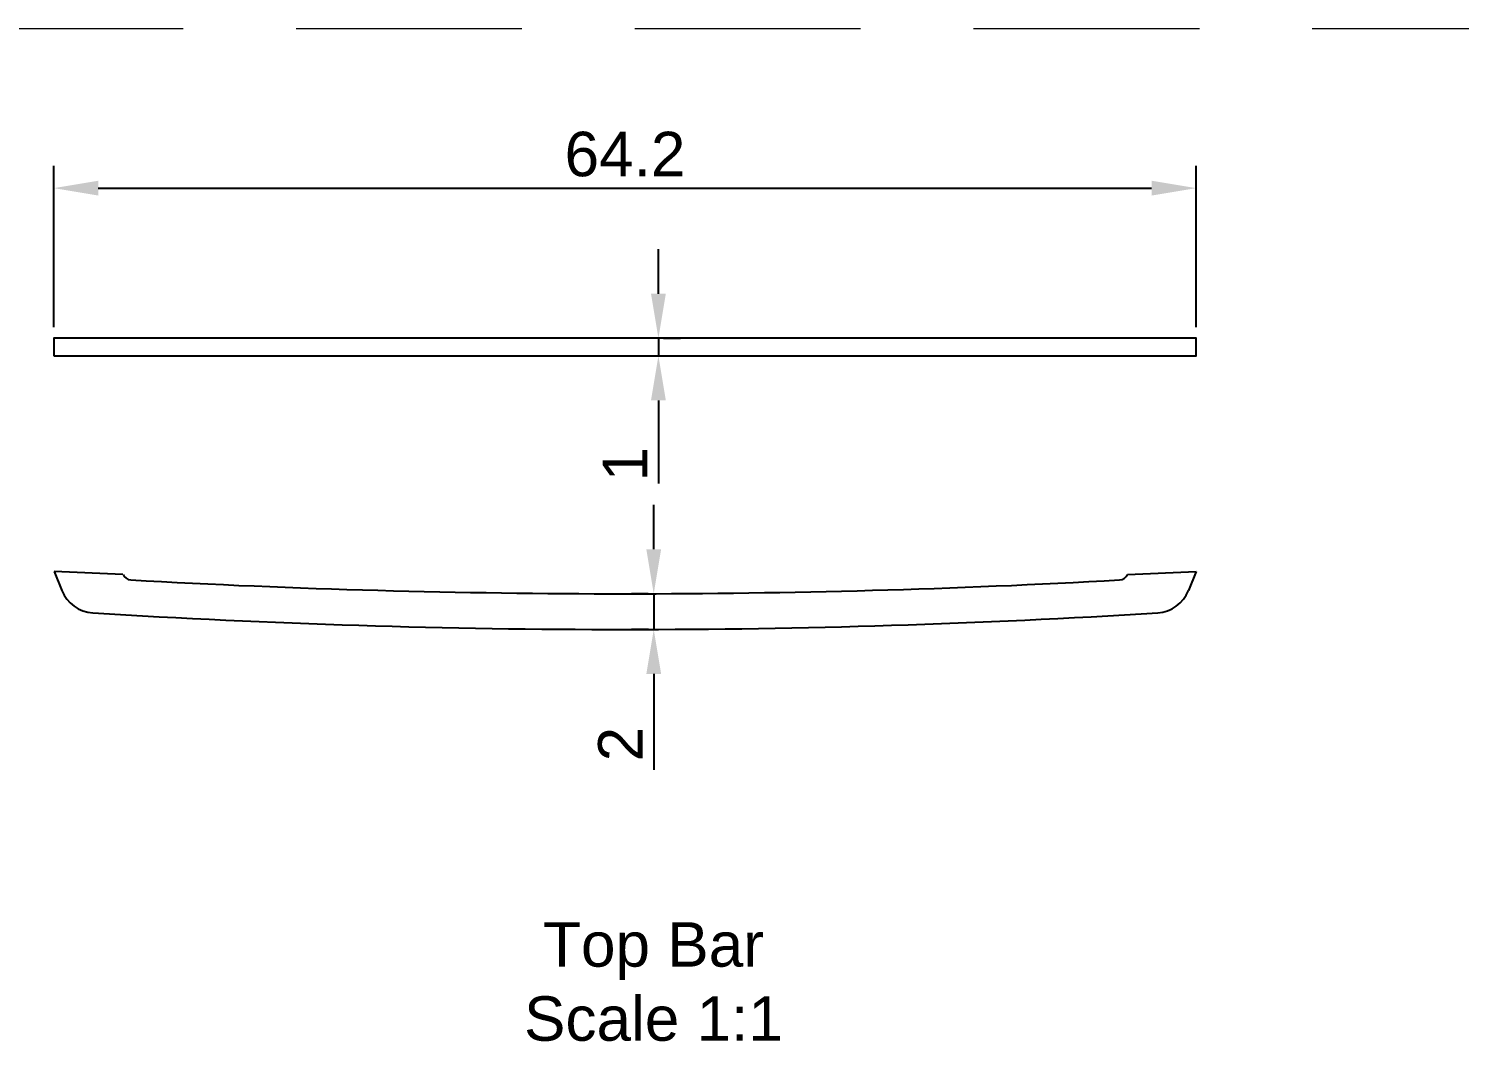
# Model space of a CAD drawing. Header units: millimetres. Extents: x 1448 to 2566, y 1057 to 1416.
# Drawn here: x 2207.8 to 2288.2, y 1267.1 to 1324.1 of the extents above; entities that cross this region are included whole.
import ezdxf

# ---------------------------------------------------------------- set-up
doc = ezdxf.new("R2010")
doc.units = ezdxf.units.MM
doc.linetypes.add('HIDDEN', pattern=[9.525, 6.35, -3.175])
doc.layers.add('Dimension', color=3, linetype='Continuous')
doc.layers.add('绘图层', color=7, linetype='Continuous', lineweight=15)
doc.styles.get("Standard").update_dxf_attribs({"font": 'arial.ttf'})
doc.styles.add('宋体', font='SimSun.ttf')
doc.styles.add('样式 1', font='romant.shx')
doc.dimstyles.new('ISO-25$0', dxfattribs={"dimtxt": 2.5, "dimasz": 2.5, "dimexe": 0.5, "dimexo": 1, "dimgap": 1, "dimtad": 0, "dimtih": 1, "dimtoh": 1, "dimdec": 1, "dimzin": 10, "dimdsep": 46, "dimlunit": 6, "dimtxsty": '样式 1', "dimcen": 0, "dimclrd": 256, "dimclre": 256, "dimclrt": 7, "dimazin": 0, "dimtfac": 1, "dimtdec": 1, "dimtofl": 0, "dimtmove": 0, "dimatfit": 0, "dimfxl": 1, "dimtolj": 1, "dimtzin": 10, "dimarcsym": 0})

# ---------------------------------------------------------------- blocks, each defined once
blk = doc.blocks.new('*D171')
at = {"layer": 'Defpoints', "color": 0, "transparency": 16777216}
for p in [(2273.419, 1315.112), (2209.178, 1306.676), (2273.419, 1306.676)]:
    blk.add_point(p, dxfattribs=at)
at = {"layer": 'Dimension', "color": 0, "lineweight": -2, "transparency": 16777216}
for p, q in [((2209.178, 1307.301), (2209.178, 1316.362)), ((2273.419, 1307.301), (2273.419, 1316.362)), ((2211.678, 1315.112), (2270.919, 1315.112))]:
    blk.add_line(p, q, dxfattribs=at)
at = {"layer": 'Dimension', "color": 0, "transparency": 16777216}
for points in [[(2211.678, 1315.529), (2211.678, 1314.696), (2209.178, 1315.112)], [(2270.919, 1315.529), (2270.919, 1314.696), (2273.419, 1315.112)]]:
    blk.add_solid(points, dxfattribs=at)
at = {"layer": 'Dimension', "color": 0, "transparency": 16777216, "insert": (2241.299, 1317.014), "char_height": 2.5, "attachment_point": 5}
blk.add_mtext('64.2', dxfattribs=at)
blk = doc.blocks.new('*D172')
at = {"layer": 'Defpoints', "color": 0, "transparency": 16777216}
for p in [(2242.841, 1306.676), (2242.841, 1305.676), (2243.179, 1305.676)]:
    blk.add_point(p, dxfattribs=at)
at = {"layer": 'Dimension', "color": 0, "lineweight": -2, "transparency": 16777216}
for p, q in [((2243.179, 1309.176), (2243.179, 1311.676)), ((2243.179, 1306.676), (2243.179, 1305.676)), ((2243.466, 1306.676), (2244.429, 1306.676)), ((2243.466, 1305.676), (2244.429, 1305.676)), ((2243.179, 1303.176), (2243.179, 1298.505))]:
    blk.add_line(p, q, dxfattribs=at)
at = {"layer": 'Dimension', "color": 0, "transparency": 16777216}
for points in [[(2242.762, 1309.176), (2243.596, 1309.176), (2243.179, 1306.676)], [(2242.762, 1303.176), (2243.596, 1303.176), (2243.179, 1305.676)]]:
    blk.add_solid(points, dxfattribs=at)
at = {"layer": 'Dimension', "color": 0, "transparency": 16777216, "insert": (2241.299, 1299.59), "char_height": 2.5, "attachment_point": 5, "rotation": 90}
blk.add_mtext('1', dxfattribs=at)
blk = doc.blocks.new('*D173')
at = {"layer": 'Defpoints', "color": 0, "transparency": 16777216}
for p in [(2243.234, 1292.305), (2242.916, 1290.297), (2243.243, 1290.297)]:
    blk.add_point(p, dxfattribs=at)
at = {"layer": 'Dimension', "color": 0, "lineweight": -2, "transparency": 16777216}
for p, q in [((2242.916, 1294.805), (2242.916, 1297.305)), ((2242.609, 1292.305), (2241.666, 1292.305)), ((2242.916, 1292.305), (2242.916, 1290.297)), ((2242.618, 1290.297), (2241.666, 1290.297)), ((2242.916, 1287.797), (2242.916, 1282.391))]:
    blk.add_line(p, q, dxfattribs=at)
at = {"layer": 'Dimension', "color": 0, "transparency": 16777216}
for points in [[(2242.499, 1294.805), (2243.332, 1294.805), (2242.916, 1292.305)], [(2242.499, 1287.797), (2243.332, 1287.797), (2242.916, 1290.297)]]:
    blk.add_solid(points, dxfattribs=at)
at = {"layer": 'Dimension', "color": 0, "transparency": 16777216, "insert": (2241.035, 1283.844), "char_height": 2.5, "attachment_point": 5, "rotation": 90}
blk.add_mtext('2', dxfattribs=at)

msp = doc.modelspace()

# ---------------------------------------------------------------- linework, layer by layer
at = {"color": 1, "linetype": 'HIDDEN', "lineweight": 9, "ltscale": 2}
msp.add_line((2165.652, 1324.08322), (2358.99837, 1324.08322), dxfattribs=at)
for p, q in [((2209.20239, 1293.55266), (2209.6308, 1292.48163)), ((2213.06529, 1293.39233), (2209.20239, 1293.55266)), ((2269.55646, 1293.39233), (2269.55553, 1293.39001)), ((2269.55646, 1293.39233), (2273.41936, 1293.55266)), ((2273.41936, 1293.55266), (2272.99094, 1292.48163))]:
    msp.add_line(p, q)
msp.add_lwpolyline([(2209.17809, 1305.67556), (2273.41936, 1305.67556), (2273.41936, 1306.67556), (2209.17809, 1306.67556)], close=True)
for centre, radius, start, end in [((2213.53045, 1293.5757), 0.5, 201.8014095, 266.807865), ((2269.09129, 1293.5757), 0.5, 273.192135, 338.1985905), ((2211.48775, 1293.22441), 2, 201.8014095, 266.4209136), ((2241.31087, 1791.69171), 499.39008, 266.807865, 270), ((2241.31087, 1791.69171), 499.39008, 270, 273.192135), ((2271.13399, 1293.22441), 2, 273.5790864, 338.1985905), ((2241.31087, 1770.02645), 479.73382, 266.4209136, 270), ((2241.31087, 1770.02645), 479.73382, 270, 273.5790864)]:
    msp.add_arc(centre, radius, start, end)

# ---------------------------------------------------------------- texts
at = {"layer": '绘图层', "color": 4, "linetype": 'ByBlock', "lineweight": 9, "insert": (2242.90026, 1270.47909), "char_height": 2.5, "width": 31.5629841, "attachment_point": 5, "style": '宋体'}
msp.add_mtext('{\\fArial|b0|i0|c0|p34;Top Bar\\PScale 1:1}', dxfattribs=at)

# ---------------------------------------------------------------- dimensions: what is measured, and where the dimension line sits
at = {"layer": 'Dimension'}
dim = msp.add_linear_dim(base=(2273.41936, 1315.11235), p1=(2209.17809, 1306.67556), p2=(2273.41936, 1306.67556), dimstyle='ISO-25$0', override={"dimexe": 1.25, "dimexo": 0.625, "dimgap": 0.625, "dimtad": 1, "dimtih": 0, "dimtoh": 0, "dimzin": 8, "dimlunit": 2, "dimtxsty": 'Standard', "dimcen": 2.5, "dimclrd": 0, "dimclre": 0, "dimclrt": 0, "dimadec": 0, "dimtp": 0.2, "dimtm": 0.2, "dimtdec": 2, "dimtofl": 1, "dimatfit": 3, "dimtolj": 0, "dimtzin": 8}, dxfattribs=at)
dim.commit()
dim.dimension.update_dxf_attribs({"geometry": '*D171', "text_midpoint": (2241.29872, 1317.01379)})
for base, p1, p2, picture, middle in [((2243.1791, 1305.67556), (2242.8411, 1306.67556), (2242.8411, 1305.67556), '*D172', (2241.29899, 1299.59012)), ((2242.91558, 1290.29652), (2243.23446, 1292.30534), (2243.24255, 1290.29652), '*D173', (2241.03547, 1283.84358))]:
    dim = msp.add_linear_dim(base=base, p1=p1, p2=p2, angle=90, dimstyle='ISO-25$0', override={"dimexe": 1.25, "dimexo": 0.625, "dimgap": 0.625, "dimtad": 1, "dimtih": 0, "dimtoh": 0, "dimzin": 8, "dimlunit": 2, "dimtxsty": 'Standard', "dimcen": 2.5, "dimclrd": 0, "dimclre": 0, "dimclrt": 0, "dimadec": 0, "dimtp": 0.2, "dimtm": 0.2, "dimtdec": 2, "dimtofl": 1, "dimatfit": 3, "dimtolj": 0, "dimtzin": 8}, dxfattribs=at)
    dim.commit()
    dim.dimension.update_dxf_attribs({"geometry": picture, "text_midpoint": middle})

doc.saveas('drawing.dxf')
